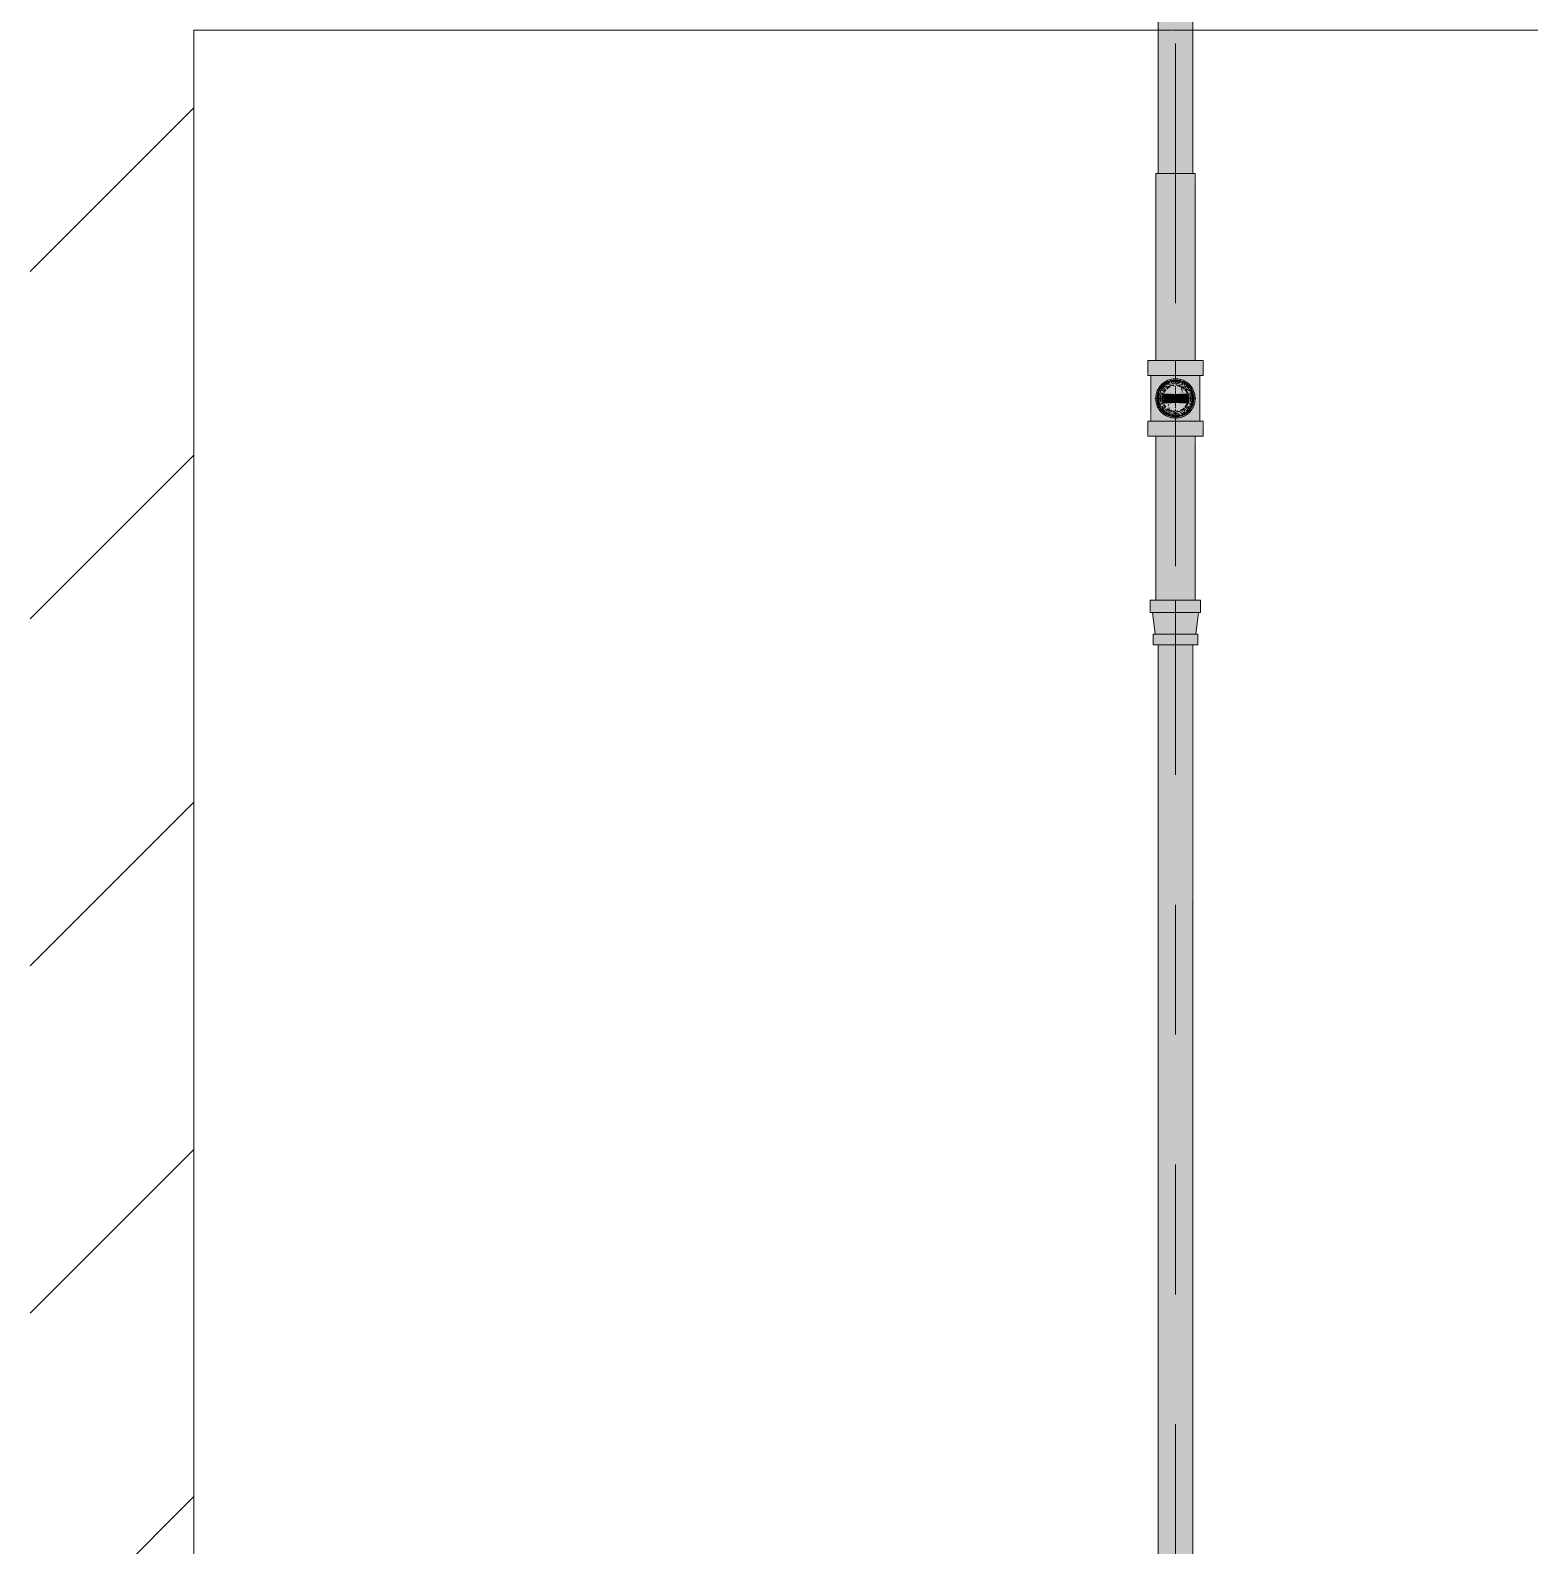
# Model space of a CAD drawing. Header units: millimetres. Extents: x -4000 to 187956, y -58990 to 162485.
# Drawn here: x 7750 to 9583, y 133048 to 134900 of the extents above; entities that cross this region are included whole.
import ezdxf

# ---------------------------------------------------------------- set-up
doc = ezdxf.new("R2010")
doc.units = ezdxf.units.MM
doc.linetypes.add('Dash 1_16_', pattern=[317.5, 158.75, -158.75])
for name, color, linetype, lineweight in [('A-WALL', 113, 'Continuous', 13), ('A-WALL-PATT', 111, 'Continuous', 13), ('F-SPRN', 3, 'Continuous', 9), ('P-PIPE', 3, 'Continuous', 9), ('P-PIPE-CNTR', 3, 'Continuous', 9)]:
    doc.layers.add(name, color=color, linetype=linetype, lineweight=lineweight)

# ---------------------------------------------------------------- blocks, each defined once
blk = doc.blocks.new('CMF2_NHAXUONG_A_rvt-1-0_000')
at = {"layer": 'A-WALL-PATT', "lineweight": 9}
h = blk.add_hatch(dxfattribs=at)
h.set_pattern_fill('FP_13', color=250, style=0, pattern_type=2)
h.set_pattern_definition([(45, (0, 0), (-212.13203, 212.13203), [])])
h.paths.add_polyline_path([(7750.1, 127349.9), (7950.1, 127349.9), (7950.1, 138700.1), (7750.1, 138700.1), (7750.1, 128068)])
at = {"layer": 'A-WALL', "color": 90, "lineweight": 15}
for p, q in [((7950.1, 127549.9), (7950.1, 134900)), ((7950.1, 134900), (9129, 134900)), ((9171, 134900), (12129, 134900))]:
    blk.add_line(p, q, dxfattribs=at)
at = {"layer": 'A-WALL', "color": 35, "lineweight": 15}
for p, q in [((7950.1, 127549.9), (7950.1, 134900)), ((7950.1, 134900), (9129, 134900)), ((9171, 134900), (12129, 134900))]:
    blk.add_line(p, q, dxfattribs=at)
at = {"layer": 'A-WALL', "color": 14, "lineweight": 15}
for p, q in [((9129.9, 134900), (9131.7, 134900)), ((9132.1, 134900), (9135.1, 134900)), ((9135.5, 134900), (9139.5, 134900)), ((9140, 134900), (9144.5, 134900)), ((9145.1, 134900), (9150, 134900)), ((9150.6, 134900), (9155.5, 134900)), ((9156, 134900), (9160.5, 134900)), ((9161, 134900), (9164.9, 134900)), ((9165.3, 134900), (9168.3, 134900)), ((9168.5, 134900), (9170.4, 134900))]:
    blk.add_line(p, q, dxfattribs=at)
at = {"layer": 'A-WALL', "color": 15, "lineweight": 15}
for p, q in [((9129.9, 134900), (9131.7, 134900)), ((9132.1, 134900), (9135.1, 134900)), ((9135.5, 134900), (9139.5, 134900)), ((9140, 134900), (9144.5, 134900)), ((9145.1, 134900), (9150, 134900)), ((9150.6, 134900), (9155.5, 134900)), ((9156, 134900), (9160.5, 134900)), ((9161, 134900), (9164.9, 134900)), ((9165.3, 134900), (9168.3, 134900)), ((9168.5, 134900), (9170.4, 134900))]:
    blk.add_line(p, q, dxfattribs=at)
blk = doc.blocks.new('Sprinkler_Up - DN20-V194-0_000')
at = {"layer": 'F-SPRN', "transparency": 33554534}
for points in [[(-22.2, 0), (-3.9, 0.7), (-1.7, 2.9), (-1.2, 3.5), (-0.4, 5.6), (0.6, 4), (1.2, 3.5), (1.7, 2.9), (4.6, 0), (22.2, 0), (18, 13.1), (6.9, 21.2), (-6.9, 21.2), (-18, 13.1), (-20.5, 5.2)], [(6.9, -21.2), (18, -13.1), (22.2, 0), (3.9, -0.7), (1.7, -2.9), (1.2, -3.5), (0.6, -4), (-0.6, -4), (-1.2, -3.5), (-1.7, -2.9), (-4.6, 0), (-22.2, 0), (-18, -13.1), (-6.9, -21.2), (3.4, -21.2)], [(0, -16.7), (4.3, -16.1), (11.8, -11.8), (16.1, -4.3), (15.3, 5.6), (11.8, 11.8), (8.3, 14.4), (0, 16.7), (-4.3, 16.1), (-11.8, 11.8), (-16.1, 4.3), (-16.1, -4.3), (-11.8, -11.8), (-8.3, -14.4)], [(0, -15.6), (7.8, -13.5), (13.5, -7.8), (15.1, -4), (14.4, 5.6), (13.5, 7.8), (7.8, 13.5), (0, 15.6), (-7.8, 13.5), (-11, 11), (-15.1, 4), (-15.1, -4), (-11, -11), (-7.8, -13.5)], [(-10.9, -5.5), (-10.9, 5.4), (-14.5, 5.4), (-14.5, -5.5)], [(-7.7, -5.5), (-7.7, 5.4), (-10.9, 5.4), (-10.9, -5.5)], [(0, -5.5), (0, 5.4), (-7.7, 5.4), (-7.7, -5.5)], [(0, 0), (5.7, 0), (2.9, 4.9), (-2.9, 4.9), (-5.7, 0)], [(-2.9, -4.9), (2.9, -4.9), (5.7, 0), (-5.7, 0)], [(-4.6, 0), (4.6, 0), (0, 4.6)], [(0, -4.6), (4.6, 0), (-4.6, 0)], [(0, -2.6), (1.3, 0), (-1.8, 0)], [(-1.3, 0), (1.8, 0), (0, 2.6)], [(7.7, -5.5), (7.7, 5.4), (0, 5.4), (0, -5.5)], [(10.9, -5.5), (10.9, 5.4), (7.7, 5.4), (7.7, -5.5)], [(14.5, -5.5), (14.5, 5.4), (10.9, 5.4), (10.9, -5.5)]]:
    blk.add_hatch(color=1, dxfattribs=at).paths.add_polyline_path(points)
at = {"layer": 'F-SPRN', "color": 1}
for p, q in [((-11.5, 5.4), (-14.5, 5.4)), ((-14.5, 5.4), (-11.3, 5.4)), ((-14.5, 5.4), (-14.5, 3.7)), ((-14.5, 3.3), (-14.5, 0)), ((-11.5, 5.4), (-11.5, 4)), ((-10.9, 1.9), (-10.9, 3.6)), ((-10.8, 5.4), (-8, 5.4)), ((-8.1, 5.4), (-10.8, 5.4)), ((-8.1, 5.4), (-8.1, 2.8)), ((-8.1, 2.5), (-8.1, 0.7)), ((-7.7, 4.8), (-7.7, 2.7)), ((-7.7, 4.8), (-7.7, 2.7)), ((-7.7, 2.1), (-7.7, 0.5)), ((-7.7, 2.1), (-7.7, 0.5)), ((-6.7, 5.4), (-4.7, 5.4)), ((-5.8, 3.8), (-5.8, 2.2)), ((-2.1, 0), (-2.1, 0)), ((-2.1, 0), (-2.1, -0.1)), ((-0.6, 2), (-0.6, 2)), ((-0.5, 2), (-0.6, 2)), ((0, 2.1), (-0.1, 2.1)), ((2.1, 0), (2.1, 0.1)), ((2.1, 0), (2.1, 0)), ((4.7, 5.4), (6.5, 5.4)), ((7.7, 5.4), (10.8, 5.4)), ((7.7, 5.2), (7.7, 2.7)), ((7.7, 5.2), (7.7, 2.7)), ((7.7, 2.3), (7.7, 0.5)), ((7.7, 2.3), (7.7, 0.5)), ((10.8, 5.4), (8.1, 5.4)), ((8.1, 5.4), (8.1, 2.8)), ((8.1, 2.5), (8.1, 0.4)), ((10.9, 5.4), (14.5, 5.4)), ((10.9, 3.6), (10.9, 0.2)), ((14.5, 5.4), (11.5, 5.4)), ((11.5, 5.4), (11.5, 4)), ((11.5, 3), (11.5, 0.2)), ((14.5, 5.4), (14.5, -5.5)), ((-14.5, -1.3), (-14.5, -3.7)), ((-11.1, -5.5), (-14.5, -5.5)), ((-14.5, -5.5), (-11.5, -5.5)), ((-10.9, -2.6), (-10.9, -1.3)), ((-10.8, -5.5), (-8.1, -5.5)), ((-7.8, -5.5), (-10.8, -5.5)), ((-8.1, -4.2), (-8.1, -5.5)), ((-7.7, -2.7), (-7.7, -4)), ((-7.7, -2.7), (-7.7, -4)), ((-7, -5.5), (-5.8, -5.5)), ((-4.8, -5.5), (-7, -5.5)), ((-5.8, -2.3), (-5.8, -3.8)), ((0, -2.1), (0.1, -2.1)), ((7, -5.5), (4.8, -5.5)), ((5.8, -2.2), (5.8, -3.8)), ((5.8, -5.5), (7, -5.5)), ((7.7, -0.5), (7.7, -2.3)), ((7.7, -0.5), (7.7, -2.3)), ((7.7, -2.7), (7.7, -5.4)), ((7.7, -2.7), (7.7, -5.4)), ((10.8, -5.5), (7.7, -5.5)), ((8.1, -0.4), (8.1, -2.5)), ((8.1, -2.8), (8.1, -5.5)), ((8.1, -5.5), (10.8, -5.5)), ((10.9, -0.2), (10.9, -3.6)), ((14.5, -5.5), (10.9, -5.5)), ((11.5, -0.2), (11.5, -3)), ((11.5, -4), (11.5, -5.5)), ((11.5, -5.5), (14.5, -5.5))]:
    blk.add_line(p, q, dxfattribs=at)
at = {"layer": 'F-SPRN', "color": 1, "flags": 128}
for points in [[(-0.6, 2), (-0.7, 2), (-0.8, 1.9), (-0.9, 1.9), (-0.9, 1.9), (-1, 1.8), (-1.1, 1.8), (-1.2, 1.7), (-1.2, 1.7), (-1.3, 1.6), (-1.4, 1.6), (-1.4, 1.5), (-1.5, 1.5), (-1.5, 1.4), (-1.6, 1.3), (-1.6, 1.3), (-1.7, 1.2), (-1.7, 1.1), (-1.8, 1.1), (-1.8, 1), (-1.9, 0.9), (-1.9, 0.8), (-1.9, 0.8), (-2, 0.7), (-2, 0.6), (-2, 0.5), (-2, 0.5), (-2, 0.4), (-2.1, 0.3), (-2.1, 0.2), (-2.1, 0.1), (-2.1, 0)], [(-0.1, 2.1), (-0.1, 2.1), (-0.2, 2.1), (-0.3, 2.1), (-0.4, 2), (-0.5, 2)], [(2.1, 0.1), (2.1, 0.2), (2.1, 0.2), (2.1, 0.3), (2, 0.4), (2, 0.5), (2, 0.6), (2, 0.7), (1.9, 0.7), (1.9, 0.8), (1.9, 0.9), (1.8, 1), (1.8, 1), (1.8, 1.1), (1.7, 1.2), (1.7, 1.2), (1.6, 1.3), (1.6, 1.4), (1.5, 1.4), (1.4, 1.5), (1.4, 1.5), (1.3, 1.6), (1.3, 1.7), (1.2, 1.7), (1.1, 1.7), (1.1, 1.8), (1, 1.8), (0.9, 1.9), (0.8, 1.9), (0.8, 1.9), (0.7, 2), (0.6, 2), (0.5, 2), (0.4, 2), (0.4, 2), (0.3, 2.1), (0.2, 2.1), (0.1, 2.1), (0, 2.1)], [(-2.1, -0.1), (-2.1, -0.2), (-2.1, -0.2), (-2.1, -0.3)], [(-2.1, -0.3), (-2, -0.4), (-2, -0.5), (-2, -0.6), (-2, -0.7), (-1.9, -0.7), (-1.9, -0.8), (-1.9, -0.9), (-1.8, -1), (-1.8, -1), (-1.8, -1.1), (-1.7, -1.2), (-1.7, -1.2), (-1.6, -1.3), (-1.6, -1.4), (-1.5, -1.4), (-1.4, -1.5)], [(-1.4, -1.5), (-1.4, -1.5), (-1.3, -1.6), (-1.3, -1.7), (-1.2, -1.7), (-1.1, -1.7), (-1.1, -1.8), (-1, -1.8), (-0.9, -1.9), (-0.8, -1.9), (-0.8, -1.9), (-0.7, -2), (-0.6, -2), (-0.5, -2)], [(-0.5, -2), (-0.4, -2), (-0.4, -2), (-0.3, -2.1), (-0.2, -2.1), (-0.1, -2.1), (0, -2.1)], [(0.1, -2.1), (0.1, -2.1), (0.2, -2.1), (0.3, -2.1), (0.4, -2), (0.5, -2)], [(0.5, -2), (0.6, -2), (0.6, -2), (0.7, -2), (0.8, -1.9), (0.9, -1.9), (0.9, -1.9), (1, -1.8), (1.1, -1.8), (1.2, -1.7), (1.2, -1.7), (1.3, -1.6), (1.4, -1.6), (1.4, -1.5), (1.5, -1.5), (1.5, -1.4), (1.6, -1.3), (1.6, -1.3), (1.7, -1.2), (1.7, -1.1), (1.8, -1.1), (1.8, -1), (1.9, -0.9), (1.9, -0.8), (1.9, -0.8), (2, -0.7), (2, -0.6), (2, -0.5), (2, -0.5), (2, -0.4), (2.1, -0.3), (2.1, -0.2), (2.1, -0.1), (2.1, 0)]]:
    blk.add_lwpolyline(points, dxfattribs=at)
at = {"layer": 'F-SPRN', "color": 1}
for radius, start, end in [(22.2, 360, 180), (21.9, 108.2621, 125.7507), (21.9, 99.348, 107.901), (21.9, 90.145, 98.8503), (21.9, 72.5583, 89.4624), (21.9, 54.2493, 71.7379), (21.9, 165.6773, 179.2615), (21.9, 144.7698, 162.6613), (21.9, 126.6942, 143.2701), (16.7, 167.6802, 180), (16.7, 167.6802, 180), (16.7, 155.3879, 164.9693), (16.7, 155.3879, 164.9693), (15.6, 166.4265, 180), (15.6, 166.4265, 180), (15.6, 158.6068, 165), (15.6, 158.6068, 165), (16.7, 136.7213, 149.931), (16.7, 136.7213, 149.931), (15.6, 150.9409, 156.3845), (15.6, 150.9409, 156.3845), (15.6, 138.4214, 150), (15.6, 138.4214, 150), (16.7, 121.4181, 130.5751), (16.7, 121.4181, 130.5751), (15.6, 120.5262, 133.2078), (15.6, 120.5262, 133.2078), (16.7, 106.5995, 120), (16.7, 106.5995, 120), (15.6, 114.4363, 119.9813), (15.6, 114.4363, 119.9813), (4.63, 155.7832, 180), (4.63, 155.7832, 180), (16.7, 96.4143, 105), (16.7, 96.4143, 105), (4.63, 109.0192, 138.2703), (4.63, 109.0192, 138.2703), (15.6, 95.5762, 100.6843), (15.6, 95.5762, 100.6843), (2.56, 109.0192, 168.8278), (2.56, 109.0192, 168.8278), (2.04, 109.0192, 180), (16.7, 83.0684, 90), (16.7, 83.0684, 90), (4.63, 17.9592, 90), (4.63, 17.9592, 90), (3.81, 57.0577, 90), (2.56, 14.5599, 90), (2.56, 14.5599, 90), (2.04, 10.4703, 90), (15.6, 75.573, 80.5892), (15.6, 75.573, 80.5892), (3.81, 16.1605, 43.8358), (15.6, 67.5614, 74.5481), (15.6, 67.5614, 74.5481), (16.7, 60, 75), (16.7, 60, 75), (15.6, 60.0187, 65.5637), (15.6, 60.0187, 65.5637), (15.6, 46.7922, 60), (15.6, 46.7922, 60), (16.7, 49.4249, 58.5819), (16.7, 49.4249, 58.5819), (15.6, 30, 41.5786), (15.6, 30, 41.5786), (16.7, 30, 43.2787), (16.7, 30, 43.2787), (21.9, 36.7299, 53.3058), (15.6, 23.6155, 29.5646), (15.6, 23.6155, 29.5646), (15.6, 15, 21.3932), (15.6, 15, 21.3932), (16.7, 15, 24.6121), (16.7, 15, 24.6121), (15.6, 360, 13.6618), (15.6, 0, 13.6618), (16.7, 360, 12.3198), (16.7, 0, 12.3198), (21.9, 15.7774, 35.2302), (21.9, 0.7385, 14.3227), (22.2, 180, 360), (21.9, 180.7385, 194.3227), (21.9, 197.3387, 215.2302), (21.9, 216.7299, 233.3058), (16.7, 180, 192.3198), (16.7, 180, 192.3198), (16.7, 195.0307, 204.6121), (16.7, 195.0307, 204.6121), (15.6, 181.9082, 193.6618), (15.6, 181.9082, 193.6618), (15.6, 197.3339, 209.5646), (15.6, 197.3339, 209.5646), (16.7, 210.069, 223.2787), (16.7, 210.069, 223.2787), (15.6, 212.5472, 221.5786), (15.6, 212.5472, 221.5786), (21.9, 234.2493, 251.7379), (16.7, 229.4249, 238.5819), (16.7, 229.4249, 238.5819), (15.6, 233.795, 240), (15.6, 233.795, 240), (16.7, 240, 255), (16.7, 240, 255), (15.6, 240.0187, 254.5481), (15.6, 240.0187, 254.5481), (4.63, 197.9592, 0), (4.63, 197.9592, 270), (15.6, 255, 267.64), (15.6, 255, 267.64), (3.81, 196.1605, 360), (2.56, 191.1677, 0), (2.56, 191.1677, 360), (2.04, 190.4703, 0), (16.7, 263.0684, 270), (16.7, 263.0684, 270), (4.63, 270, 360), (15.6, 275.5762, 280.6843), (15.6, 275.5762, 280.6843), (16.7, 276.4143, 285), (16.7, 276.4143, 285), (16.7, 286.5995, 300), (16.7, 286.5995, 300), (15.6, 294.4363, 299.9813), (15.6, 294.4363, 299.9813), (21.9, 288.2621, 305.7507), (15.6, 300, 313.2078), (15.6, 300, 313.2078), (16.7, 301.4181, 310.5751), (16.7, 301.4181, 310.5751), (15.6, 318.4214, 330), (15.6, 318.4214, 330), (16.7, 316.7213, 330), (16.7, 316.7213, 330), (21.9, 306.6942, 323.2701), (15.6, 330.4354, 345), (15.6, 330.4354, 336.3845), (15.6, 339.6139, 345), (15.6, 346.3382, 360), (15.6, 346.3382, 360), (16.7, 335.3879, 345), (16.7, 335.3879, 345), (16.7, 347.6802, 360), (16.7, 347.6802, 360), (21.9, 324.7698, 344.8151), (21.9, 345.6773, 359.2615), (21.9, 252.5583, 269.4624), (21.9, 270.145, 278.8503), (21.9, 279.348, 287.901)]:
    blk.add_arc((0, 0), radius, start, end, dxfattribs=at)
blk = doc.blocks.new('Steel_Transition_Threaded_HoaPhat - Standard-V199-0_000')
at = {"layer": 'P-PIPE', "lineweight": 13, "transparency": 33554534}
h = blk.add_hatch(color=1, dxfattribs=at)
h.paths.add_polyline_path([(9150, 134427.6), (9155.8, 134428.4), (9161.3, 134430.6), (9165.9, 134434.2), (9169.5, 134438.8), (9171.7, 134444.3), (9172.5, 134450.1), (9171.7, 134455.9), (9169.5, 134461.3), (9165.5, 134466.3), (9161.3, 134469.6), (9155.8, 134471.8), (9150, 134472.6), (9144.2, 134471.8), (9138.8, 134469.6), (9134.1, 134466), (9130.1, 134460.4), (9128.3, 134455.9), (9127.5, 134450.1), (9128.3, 134444.3), (9130.5, 134438.8), (9134.1, 134434.2), (9138.8, 134430.6), (9144.2, 134428.4)])
h.paths.add_polyline_path([(9150, 134430), (9144.8, 134430.7), (9140, 134432.7), (9135.8, 134435.9), (9132.6, 134440), (9130.1, 134448.5), (9130.1, 134451.7), (9130.8, 134455.7), (9132.6, 134460.1), (9135.8, 134464.3), (9140, 134467.5), (9144.8, 134469.5), (9150, 134470.2), (9155.2, 134469.5), (9160.1, 134467.5), (9165.5, 134462.6), (9167.4, 134460.1), (9169.4, 134455.3), (9170.1, 134450.1), (9169.4, 134444.9), (9165.5, 134437.6), (9164.2, 134435.9), (9160.1, 134432.7), (9155.2, 134430.7)])
for points in [[(9150, 134430), (9150, 134433.7), (9141.8, 134435.9), (9135.8, 134441.9), (9133.6, 134450.1), (9135.8, 134458.3), (9141.8, 134464.3), (9150, 134466.5), (9150, 134470.2), (9144.8, 134469.5), (9140, 134467.5), (9135.8, 134464.3), (9132.6, 134460.1), (9130.1, 134451.7), (9130.1, 134448.5), (9130.6, 134444.9), (9132.6, 134440), (9135.8, 134435.9), (9140, 134432.7), (9144.8, 134430.7)], [(9150, 134431.6), (9154.8, 134432.2), (9159.3, 134434.1), (9165.5, 134440.2), (9166, 134440.8), (9167.9, 134445.3), (9168.5, 134450.1), (9167.5, 134455.7), (9165.5, 134460), (9163.1, 134463.2), (9159.3, 134466.1), (9154.8, 134468), (9150, 134468.6), (9145.2, 134468), (9140.8, 134466.1), (9136.9, 134463.2), (9132.5, 134455.7), (9132.1, 134454.9), (9131.5, 134450.1), (9132.1, 134445.3), (9134, 134440.8), (9136.9, 134437), (9140.8, 134434.1), (9145.2, 134432.2)], [(9150, 134430), (9155.2, 134430.7), (9160.1, 134432.7), (9165.5, 134437.6), (9167.4, 134440), (9169.4, 134444.9), (9170.1, 134450.1), (9169.2, 134455.7), (9165.5, 134462.6), (9164.2, 134464.3), (9160.1, 134467.5), (9155.2, 134469.5), (9150, 134470.2), (9150, 134466.5), (9158.2, 134464.3), (9164.2, 134458.3), (9166.4, 134450.1), (9164.2, 134441.9), (9158.2, 134435.9), (9150, 134433.7)]]:
    blk.add_hatch(color=1, dxfattribs=at).paths.add_polyline_path(points)
at = {"layer": 'P-PIPE', "color": 20, "lineweight": 13}
for radius, start, end in [(22.5, 90, 270), (22.5, 105, 120), (22.5, 90, 105), (22.5, 75, 90), (22.5, 270, 90), (22.5, 60, 75), (22.5, 165, 180), (22.5, 150, 165), (20.1, 166.0499, 175.3595), (22.5, 135, 150), (20.1, 163.6386, 165), (20.1, 150, 162.7449), (18.5, 166.5939, 193.4061), (18.5, 166.5939, 180), (18.5, 157.6232, 165), (18.5, 162.1287, 165), (18.5, 157.6232, 162.1287), (20.1, 135, 148.1553), (16.4, 168.5467, 178.9063), (18.5, 136.4297, 150), (18.5, 136.4297, 150), (22.5, 120, 135), (20.1, 128.8856, 135), (16.4, 143.5463, 150), (18.5, 123.4976, 133.2041), (18.5, 123.4976, 133.2041), (20.1, 120, 125.0043), (16.4, 121.0738, 128.0319), (20.1, 109.6859, 120), (18.5, 106.819, 120), (18.5, 106.819, 120), (16.4, 115.1607, 120), (16.4, 107.4657, 111.9681), (20.1, 100.9975, 105), (18.5, 91.4353, 103.2046), (18.5, 91.4353, 103.2046), (16.4, 96.2132, 104.6042), (20.1, 90.5246, 98.5089), (18.5, 78.0986, 90), (18.5, 78.0986, 90), (20.1, 75.0607, 87.9279), (18.5, 60, 75), (18.5, 60, 75), (16.4, 66.9681, 72.9388), (20.1, 60, 75), (16.4, 50.4733, 56.6389), (20.1, 54.9957, 60), (18.5, 46.7959, 56.5024), (18.5, 46.7959, 56.5024), (22.5, 45, 60), (20.1, 45, 51.1144), (16.4, 30, 38.0319), (18.5, 30, 43.5703), (18.5, 30, 43.5703), (20.1, 40.1323, 45), (16.4, 17.7774, 20.3002), (16.4, 15, 17.7774), (20.1, 31.8447, 38.778), (22.5, 30, 45), (18.5, 17.8713, 22.3768), (18.5, 15, 22.3768), (20.1, 17.2551, 30), (18.5, 15, 17.8713), (18.5, 346.5939, 13.4061), (18.5, 0, 13.4061), (20.1, 15, 16.3614), (22.5, 15, 30), (20.1, 0, 13.9501), (22.5, 14.5333, 15), (22.5, 0, 14.5333), (22.5, 180, 195), (22.5, 195, 210), (20.1, 175.8245, 180), (20.1, 180, 184.1755), (20.1, 184.6405, 193.9501), (22.5, 210, 225), (20.1, 197.2551, 210), (18.5, 180, 193.4061), (18.5, 195, 202.3768), (18.5, 195, 202.3768), (20.1, 211.8447, 225), (16.4, 184.8393, 191.4533), (18.5, 210, 223.5703), (18.5, 210, 223.5703), (20.1, 225, 231.1144), (16.4, 210.6635, 216.4537), (18.5, 226.7959, 236.5024), (18.5, 226.7959, 236.5024), (16.4, 230.4733, 236.6389), (16.4, 240, 246.5955), (16.4, 250.3629, 255), (16.4, 287.4657, 291.9681), (16.4, 293.4045, 300), (18.5, 303.4976, 313.2041), (18.5, 303.4976, 313.2041), (20.1, 308.8856, 315), (18.5, 316.4297, 330), (18.5, 316.4297, 330), (20.1, 315, 319.8677), (16.4, 342.2226, 345), (20.1, 321.222, 328.1553), (22.5, 315, 330), (16.4, 353.5463, 8.0319), (18.5, 337.6232, 345), (18.5, 337.6232, 345), (20.1, 330, 342.7449), (18.5, 346.5939, 0), (20.1, 346.0499, 0), (22.5, 330, 345), (22.5, 345, 0), (22.5, 225, 240), (20.1, 234.9957, 240), (22.5, 240, 255), (20.1, 240, 255), (18.5, 240, 255), (18.5, 240, 255), (22.5, 255, 270), (20.1, 255.0607, 267.9279), (18.5, 258.0986, 270), (18.5, 258.0986, 270), (16.4, 264.1652, 268.506), (22.5, 270, 285), (20.1, 270.5246, 278.5089), (18.5, 271.4353, 283.2046), (18.5, 271.4353, 283.2046), (16.4, 276.2132, 283.9063), (20.1, 280.9975, 285), (18.5, 286.819, 300), (18.5, 286.819, 300), (22.5, 285, 300), (20.1, 289.6859, 300), (20.1, 300, 305.0043), (22.5, 300, 313.8023), (22.5, 313.8023, 315)]:
    blk.add_arc((9150, 134450.1), radius, start, end, dxfattribs=at)

msp = doc.modelspace()

# ---------------------------------------------------------------- block references
at = {"lineweight": 5}
msp.add_blockref('CMF2_NHAXUONG_A_rvt-1-0_000', (0, 0), dxfattribs=at)

# ---------------------------------------------------------------- next in the draw order: hatches: boundary and pattern name
at = {"layer": 'P-PIPE', "transparency": 33554534}
for points in [[(9150, 134725.1), (9150, 136406.5), (9128.9, 136406.5), (9129.6, 134725.1), (9144.5, 134725.1)], [(9150, 134725.1), (9171.1, 134725.1), (9170.4, 136406.5), (9150, 136406.5), (9150, 135076.2)], [(9126.7, 134496.4), (9150, 134496.4), (9150, 134725.1), (9125.9, 134725.1), (9125.9, 134496.4)], [(9167.1, 134496.4), (9174.1, 134496.4), (9173.3, 134725.1), (9150, 134725.1), (9150, 134496.4), (9162.1, 134496.4)], [(9126.1, 134478), (9150, 134478), (9150, 134496.4), (9116.2, 134496.4), (9117.4, 134478), (9120.7, 134478)], [(9150, 134478), (9183.8, 134478), (9182.6, 134496.4), (9150, 134496.4), (9150, 134492.2)], [(9131.9, 134422.3), (9150, 134422.3), (9150, 134428.9), (9142.6, 134430.3), (9136.3, 134434), (9131.7, 134439.4), (9129.2, 134446.3), (9130.1, 134456.4), (9131.7, 134460.8), (9136.3, 134466.2), (9142.6, 134469.9), (9150, 134471.2), (9150, 134478), (9120, 134478), (9121, 134422.3), (9130.1, 134422.3)], [(9150, 134426), (9156.2, 134426.8), (9165.5, 134431.9), (9167.1, 134433), (9170.9, 134438), (9173.3, 134443.8), (9174.1, 134450.1), (9173.3, 134456.3), (9170.9, 134462.1), (9165.5, 134468.3), (9162.1, 134471), (9156.2, 134473.4), (9150, 134474.2), (9143.8, 134473.4), (9137.9, 134471), (9133, 134467.1), (9129.1, 134462.1), (9126.7, 134456.3), (9125.9, 134450.1), (9126.7, 134443.8), (9130.1, 134436.7), (9133, 134433), (9137.9, 134429.2), (9143.8, 134426.8)], [(9168.1, 134422.3), (9180, 134422.3), (9179, 134478), (9150, 134478), (9150, 134471.2), (9157.5, 134469.9), (9165.5, 134464), (9168.3, 134460.8), (9170.8, 134453.9), (9170.8, 134446.3), (9168.3, 134439.4), (9163.7, 134434), (9157.5, 134430.3), (9150, 134428.9), (9150, 134422.3), (9165.5, 134422.3)], [(9141.7, 134435.6), (9142.8, 134437.6), (9141.7, 134441.7), (9142.8, 134445.9), (9145.8, 134449), (9157.2, 134454.3), (9158.4, 134458.4), (9157.2, 134462.6), (9155.9, 134464.3), (9150, 134466.8), (9141.7, 134464.6), (9135.5, 134458.4), (9133.3, 134450.1), (9135.5, 134441.7), (9138.2, 134438.3)], [(9150, 134433.4), (9158.4, 134435.6), (9161.8, 134438.3), (9166.1, 134445.8), (9166.1, 134454.4), (9161.8, 134461.9), (9158.4, 134464.6), (9150, 134466.8), (9145.7, 134466.2), (9138.2, 134461.9), (9133.9, 134454.4), (9133.9, 134445.8), (9138.2, 134438.3), (9141.7, 134435.6)], [(9150, 134403.8), (9150, 134422.3), (9116.2, 134422.3), (9117.4, 134403.8), (9141.3, 134403.8)], [(9158.7, 134403.8), (9183.8, 134403.8), (9182.6, 134422.3), (9150, 134422.3), (9150, 134403.8)], [(9143.8, 134203.5), (9150, 134203.5), (9150, 134403.8), (9125.9, 134403.8), (9126.7, 134203.5), (9137.9, 134203.5)], [(9150, 134203.5), (9174.1, 134203.5), (9173.3, 134403.8), (9150, 134403.8), (9150, 134346.2)], [(9150, 134188.6), (9180.8, 134188.6), (9179.8, 134203.5), (9119.2, 134203.5), (9120.3, 134188.6), (9142, 134188.6)], [(9150, 134162.2), (9174.8, 134162.2), (9177.1, 134188.6), (9121.9, 134188.6), (9126.1, 134162.2), (9143.6, 134162.2)], [(9177.4, 134148.9), (9176.4, 134162.2), (9122.7, 134162.2), (9123.6, 134148.9), (9176.4, 134148.9)], [(9128.9, 131494.3), (9150, 131494.3), (9150, 134148.9), (9128.9, 134148.9), (9128.9, 131499.1)], [(9150, 131494.3), (9171.1, 131494.3), (9170.4, 134148.9), (9150, 134148.9), (9150, 131499.1)]]:
    msp.add_hatch(color=1, dxfattribs=at).paths.add_polyline_path(points)

# ---------------------------------------------------------------- next in the draw order: linework, layer by layer
at = {"layer": 'P-PIPE', "color": 20, "lineweight": 13}
for p, q in [((9128.9, 136406.5), (9128.9, 134725.1)), ((9171.1, 134725.1), (9171.1, 136406.5)), ((9125.9, 134725.1), (9125.9, 134496.4)), ((9174.1, 134725.1), (9125.9, 134725.1)), ((9174.1, 134496.4), (9174.1, 134725.1)), ((9116.2, 134496.4), (9116.2, 134478)), ((9117.4, 134496.4), (9116.2, 134496.4)), ((9150, 134496.4), (9116.2, 134496.4)), ((9120.7, 134496.4), (9117.4, 134496.4)), ((9125.8, 134496.4), (9120.7, 134496.4)), ((9125.9, 134496.4), (9132.9, 134496.4)), ((9132.9, 134496.4), (9126.6, 134496.4)), ((9141.3, 134496.4), (9133.1, 134496.4)), ((9133.1, 134496.4), (9166.9, 134496.4)), ((9150, 134496.4), (9141.3, 134496.4)), ((9158.7, 134496.4), (9150, 134496.4)), ((9183.8, 134496.4), (9150, 134496.4)), ((9166.9, 134496.4), (9158.7, 134496.4)), ((9173.4, 134496.4), (9167.1, 134496.4)), ((9167.1, 134496.4), (9174.1, 134496.4)), ((9179.3, 134496.4), (9174.2, 134496.4)), ((9182.6, 134496.4), (9179.3, 134496.4)), ((9183.8, 134496.4), (9182.6, 134496.4)), ((9183.8, 134478), (9183.8, 134496.4)), ((9116.2, 134478), (9117.4, 134478)), ((9116.2, 134478), (9150, 134478)), ((9117.4, 134478), (9119.8, 134478)), ((9120, 134478), (9120, 134422.3)), ((9121, 134478), (9120, 134478)), ((9121, 134478), (9120, 134478)), ((9121, 134478), (9141.3, 134478)), ((9128.8, 134478), (9121, 134478)), ((9124, 134478), (9121, 134478)), ((9128.8, 134478), (9124, 134478)), ((9141.2, 134478), (9128.8, 134478)), ((9135, 134478), (9128.8, 134478)), ((9141.2, 134478), (9135, 134478)), ((9142.2, 134478), (9150, 134478)), ((9150, 134478), (9142.2, 134478)), ((9150, 134478), (9142.2, 134478)), ((9150, 134478), (9157.8, 134478)), ((9150, 134478), (9183.8, 134478)), ((9157.8, 134478), (9150, 134478)), ((9157.8, 134478), (9150, 134478)), ((9158.7, 134478), (9165.1, 134478)), ((9165, 134478), (9158.8, 134478)), ((9165, 134478), (9158.8, 134478)), ((9176, 134478), (9165, 134478)), ((9171.2, 134478), (9165, 134478)), ((9165.6, 134478), (9179, 134478)), ((9176, 134478), (9171.2, 134478)), ((9179, 134478), (9176, 134478)), ((9179, 134478), (9176, 134478)), ((9180, 134478), (9179, 134478)), ((9180, 134478), (9179, 134478)), ((9180, 134422.3), (9180, 134478)), ((9180.2, 134478), (9182.6, 134478)), ((9182.6, 134478), (9183.8, 134478)), ((9116.2, 134422.3), (9116.2, 134403.8)), ((9117.4, 134422.3), (9116.2, 134422.3)), ((9150, 134422.3), (9116.2, 134422.3)), ((9119.8, 134422.3), (9117.4, 134422.3)), ((9120, 134422.3), (9135, 134422.3)), ((9120, 134422.3), (9121, 134422.3)), ((9133.1, 134422.3), (9121, 134422.3)), ((9121, 134422.3), (9124, 134422.3)), ((9124, 134422.3), (9128.8, 134422.3)), ((9128.8, 134422.3), (9135, 134422.3)), ((9141.3, 134422.3), (9133.1, 134422.3)), ((9135, 134422.3), (9141.2, 134422.3)), ((9135, 134422.3), (9141.2, 134422.3)), ((9150, 134422.3), (9142.2, 134422.3)), ((9142.2, 134422.3), (9150, 134422.3)), ((9142.2, 134422.3), (9150, 134422.3)), ((9157.8, 134422.3), (9150, 134422.3)), ((9183.8, 134422.3), (9150, 134422.3)), ((9150, 134422.3), (9157.8, 134422.3)), ((9150, 134422.3), (9157.8, 134422.3)), ((9165.1, 134422.3), (9158.7, 134422.3)), ((9158.8, 134422.3), (9180, 134422.3)), ((9158.8, 134422.3), (9165, 134422.3)), ((9165, 134422.3), (9171.2, 134422.3)), ((9179, 134422.3), (9165.6, 134422.3)), ((9171.2, 134422.3), (9176, 134422.3)), ((9176, 134422.3), (9179, 134422.3)), ((9179, 134422.3), (9180, 134422.3)), ((9182.6, 134422.3), (9180.2, 134422.3)), ((9183.8, 134422.3), (9182.6, 134422.3)), ((9183.8, 134403.8), (9183.8, 134422.3)), ((9116.2, 134403.8), (9117.4, 134403.8)), ((9116.2, 134403.8), (9150, 134403.8)), ((9117.4, 134403.8), (9120.7, 134403.8)), ((9120.7, 134403.8), (9125.8, 134403.8)), ((9125.9, 134403.8), (9125.9, 134203.5)), ((9132.9, 134403.8), (9125.9, 134403.8)), ((9126.6, 134403.8), (9132.9, 134403.8)), ((9133.1, 134403.8), (9150, 134403.8)), ((9166.9, 134403.8), (9133.1, 134403.8)), ((9150, 134403.8), (9166.9, 134403.8)), ((9150, 134403.8), (9183.8, 134403.8)), ((9167.1, 134403.8), (9173.4, 134403.8)), ((9174.1, 134403.8), (9167.1, 134403.8)), ((9174.1, 134203.5), (9174.1, 134403.8)), ((9174.2, 134403.8), (9179.3, 134403.8)), ((9179.3, 134403.8), (9182.6, 134403.8)), ((9182.6, 134403.8), (9183.8, 134403.8)), ((9119.2, 134203.5), (9119.2, 134188.6)), ((9180.8, 134203.5), (9119.2, 134203.5)), ((9120.3, 134203.5), (9119.2, 134203.5)), ((9123.3, 134203.5), (9120.3, 134203.5)), ((9125.7, 134203.5), (9123.3, 134203.5)), ((9125.9, 134203.5), (9128, 134203.5)), ((9128.2, 134203.5), (9126.5, 134203.5)), ((9165.4, 134203.5), (9129, 134203.5)), ((9129.1, 134203.5), (9170.9, 134203.5)), ((9171, 134203.5), (9165.4, 134203.5)), ((9173.5, 134203.5), (9171.8, 134203.5)), ((9172, 134203.5), (9174.1, 134203.5)), ((9176.7, 134203.5), (9174.3, 134203.5)), ((9179.8, 134203.5), (9176.7, 134203.5)), ((9180.8, 134203.5), (9179.8, 134203.5)), ((9180.8, 134188.6), (9180.8, 134203.5)), ((9119.2, 134188.6), (9120.3, 134188.6)), ((9119.2, 134188.6), (9180.8, 134188.6)), ((9120.3, 134188.6), (9121.7, 134188.6)), ((9121.9, 134188.6), (9125.2, 134162.2)), ((9123.3, 134188.6), (9142, 134188.6)), ((9142.7, 134188.6), (9157.3, 134188.6)), ((9158, 134188.6), (9176.7, 134188.6)), ((9174.8, 134162.2), (9178.1, 134188.6)), ((9178.3, 134188.6), (9179.8, 134188.6)), ((9179.8, 134188.6), (9180.8, 134188.6)), ((9122.7, 134162.2), (9122.7, 134148.9)), ((9177.4, 134162.2), (9122.7, 134162.2)), ((9123.6, 134162.2), (9122.7, 134162.2)), ((9125, 134162.2), (9123.6, 134162.2)), ((9142.9, 134162.2), (9126.3, 134162.2)), ((9156.4, 134162.2), (9143.6, 134162.2)), ((9173.7, 134162.2), (9157.1, 134162.2)), ((9176.4, 134162.2), (9175, 134162.2)), ((9177.4, 134162.2), (9176.4, 134162.2)), ((9177.4, 134148.9), (9177.4, 134162.2)), ((9122.7, 134148.9), (9123.6, 134148.9)), ((9122.7, 134148.9), (9177.4, 134148.9)), ((9123.6, 134148.9), (9126.3, 134148.9)), ((9126.3, 134148.9), (9128.7, 134148.9)), ((9128.9, 134148.9), (9128.9, 131494.3)), ((9129.6, 134148.9), (9128.9, 134148.9)), ((9168.3, 134148.9), (9131.7, 134148.9)), ((9131.7, 134148.9), (9168.4, 134148.9)), ((9171.1, 134148.9), (9170.4, 134148.9)), ((9171.1, 131494.3), (9171.1, 134148.9)), ((9171.3, 134148.9), (9173.7, 134148.9)), ((9173.7, 134148.9), (9176.4, 134148.9)), ((9176.4, 134148.9), (9177.4, 134148.9))]:
    msp.add_line(p, q, dxfattribs=at)
for radius, start, end in [(24.1, 90, 270), (24.1, 105, 120), (24.1, 90, 105), (24.1, 75, 90), (24.1, 270, 90), (24.1, 60, 75), (24.1, 165, 180), (24.1, 150, 165), (21.1, 165.7378, 177.9758), (24.1, 135, 150), (21.1, 161.1604, 165), (21.1, 151.0876, 154.6013), (24.1, 120, 135), (21.1, 137.2293, 141.8404), (21.1, 128.0211, 135), (21.1, 108.8679, 125.8689), (21.1, 99.731, 105), (21.1, 90, 98.0211), (21.1, 75, 87.7707), (21.1, 62.2293, 68.0211), (21.1, 54.1311, 60), (24.1, 45, 60), (21.1, 45, 51.9789), (21.1, 42.3991, 45), (21.1, 38.1596, 42.3991), (24.1, 30, 45), (21.1, 25.3987, 30), (21.1, 15.495, 21.9789), (21.1, 15, 15.495), (21.1, 2.0242, 12.7707), (24.1, 15, 30), (24.1, 0, 15), (24.1, 180, 195), (24.1, 195, 210), (21.1, 183.5565, 194.2622), (24.1, 210, 225), (21.1, 195, 203.0211), (21.1, 205.3987, 210), (21.1, 219.3488, 233.0211), (21.1, 315, 317.6009), (21.1, 321.9789, 326.1637), (24.1, 315, 330), (21.1, 330, 334.6013), (21.1, 336.9789, 345), (21.1, 345.7378, 357.9758), (24.1, 330, 345), (24.1, 345, 0), (24.1, 225, 240), (21.1, 234.4236, 245.5764), (24.1, 240, 255), (21.1, 246.9789, 251.1321), (24.1, 255, 270), (21.1, 255, 270), (21.1, 270, 276.9789), (24.1, 270, 285), (21.1, 279.731, 285), (24.1, 285, 300), (21.1, 291.9789, 305.8689), (24.1, 300, 315)]:
    msp.add_arc((9150, 134450.1), radius, start, end, dxfattribs=at)
at = {"layer": 'P-PIPE', "color": 1}
for centre, radius, start, end in [((9150, 134450.1), 16.7, 170.1108, 177.203), ((9150, 134450.1), 16.7, 157.579, 164.2722), ((9150, 134458.4), 8.35, 69.0027, 79.2369), ((9150, 134458.4), 8.35, 316.3183, 330), ((9150, 134458.4), 8.35, 20.1285, 29.0413), ((9150, 134458.4), 8.35, 8.0385, 17.9918), ((9150, 134458.4), 8.35, 352.2824, 1.6717), ((9150, 134450.1), 16.7, 46.0317, 57.203), ((9150, 134450.1), 16.7, 39.3092, 45.2846), ((9150, 134450.1), 16.7, 32.3031, 39.2955), ((9150, 134450.1), 16.7, 23.4069, 31.0974), ((9150, 134450.1), 16.7, 16.9375, 22.421), ((9150, 134450.1), 16.7, 182.797, 189.8892), ((9150, 134450.1), 16.7, 190.2154, 195.2487), ((9150, 134450.1), 16.7, 231.8726, 237.203), ((9150, 134441.7), 8.35, 172.0327, 181.5407), ((9150, 134441.7), 8.35, 199.9004, 209.0413), ((9150, 134441.7), 8.35, 131.0366, 150), ((9150, 134441.7), 8.35, 226.6998, 237.8461), ((9150, 134441.7), 8.35, 115.6806, 125.5287), ((9150, 134441.7), 8.35, 100.6842, 114.0387), ((9150, 134441.7), 8.35, 90, 100.6842), ((9150, 134458.4), 8.35, 270, 280.6842), ((9150, 134450.1), 16.7, 308.1274, 313.9683), ((9150, 134450.1), 16.7, 314.7154, 320.6908), ((9150, 134450.1), 16.7, 328.9026, 336.686), ((9150, 134450.1), 16.7, 337.2636, 343.0625), ((9150, 134441.7), 8.35, 249.0027, 259.2369), ((9150, 134450.1), 16.7, 264.6626, 273.5288)]:
    msp.add_arc(centre, radius, start, end, dxfattribs=at)
at = {"layer": 'P-PIPE-CNTR', "color": 1, "linetype": 'Dash 1_16_'}
for p, q in [((9150, 134725.1), (9150, 136406.5)), ((9150, 134725.1), (9150, 136406.5)), ((9150, 134725.1), (9150, 134496.4)), ((9150, 134725.1), (9150, 134496.4)), ((9150, 134472.6), (9150, 134475.1)), ((9150, 134471.2), (9150, 134472.6)), ((9150, 134468.6), (9150, 134470.2)), ((9150, 134463.6), (9150, 134465.2)), ((9150, 134459.8), (9150, 134462.6)), ((9150, 134455.7), (9150, 134459.1)), ((9150, 134452.6), (9150, 134454.3)), ((9125, 134450.1), (9127.5, 134450.1)), ((9127.8, 134450.1), (9129.9, 134450.1)), ((9130.1, 134450.1), (9131.5, 134450.1)), ((9131.5, 134450.1), (9133.3, 134450.1)), ((9136.9, 134450.1), (9140.4, 134450.1)), ((9140.4, 134450.1), (9142.3, 134450.1)), ((9145.4, 134450.1), (9147.6, 134450.1)), ((9148.7, 134450.1), (9150, 134450.1)), ((9150, 134450.1), (9150, 134452.1)), ((9150, 134448), (9150, 134450.1)), ((9150, 134450.1), (9151.3, 134450.1)), ((9150, 134445.9), (9150, 134447.5)), ((9150, 134441.1), (9150, 134444.6)), ((9150, 134438.1), (9150, 134440.4)), ((9150, 134435), (9150, 134436.5)), ((9151.8, 134450.1), (9154.6, 134450.1)), ((9155.7, 134450.1), (9163.5, 134450.1)), ((9166.4, 134450.1), (9168.5, 134450.1)), ((9168.5, 134450.1), (9172.2, 134450.1)), ((9172.5, 134450.1), (9175, 134450.1)), ((9150, 134432.2), (9150, 134433.4)), ((9150, 134430), (9150, 134431.6)), ((9150, 134427.6), (9150, 134428.9)), ((9150, 134425.1), (9150, 134427.6)), ((9150, 134403.8), (9150, 134203.5)), ((9150, 134403.8), (9150, 134203.5)), ((9150, 134148.9), (9150, 131494.3)), ((9150, 134148.9), (9150, 131494.3))]:
    msp.add_line(p, q, dxfattribs=at)
at = {"layer": 'P-PIPE-CNTR', "color": 20, "lineweight": 13}
for p, q in [((9150, 134474.2), (9150, 134496.4)), ((9150, 134471.2), (9150, 134472.6)), ((9150, 134468.6), (9150, 134470.2)), ((9150, 134463.6), (9150, 134465.2)), ((9150, 134459.8), (9150, 134462.6)), ((9150, 134455.7), (9150, 134459.1)), ((9150, 134452.6), (9150, 134454.3)), ((9150, 134450.1), (9150, 134452.1)), ((9150, 134448), (9150, 134450.1)), ((9150, 134446.1), (9150, 134447.5)), ((9150, 134441.1), (9150, 134444.6)), ((9150, 134438.1), (9150, 134440.1)), ((9150, 134435.3), (9150, 134436.5)), ((9150, 134430), (9150, 134431.6)), ((9150, 134427.6), (9150, 134428.9)), ((9150, 134426), (9150, 134427.6)), ((9150, 134403.8), (9150, 134426)), ((9150, 134203.5), (9150, 134148.9))]:
    msp.add_line(p, q, dxfattribs=at)

# ---------------------------------------------------------------- next in the draw order: block references
at = {"layer": 'F-SPRN', "color": 1}
msp.add_blockref('Sprinkler_Up - DN20-V194-0_000', (9150, 134450.1), dxfattribs=at)
at = {"layer": 'P-PIPE', "color": 20, "lineweight": 13}
msp.add_blockref('Steel_Transition_Threaded_HoaPhat - Standard-V199-0_000', (0, 0), dxfattribs=at)

doc.saveas('drawing.dxf')
